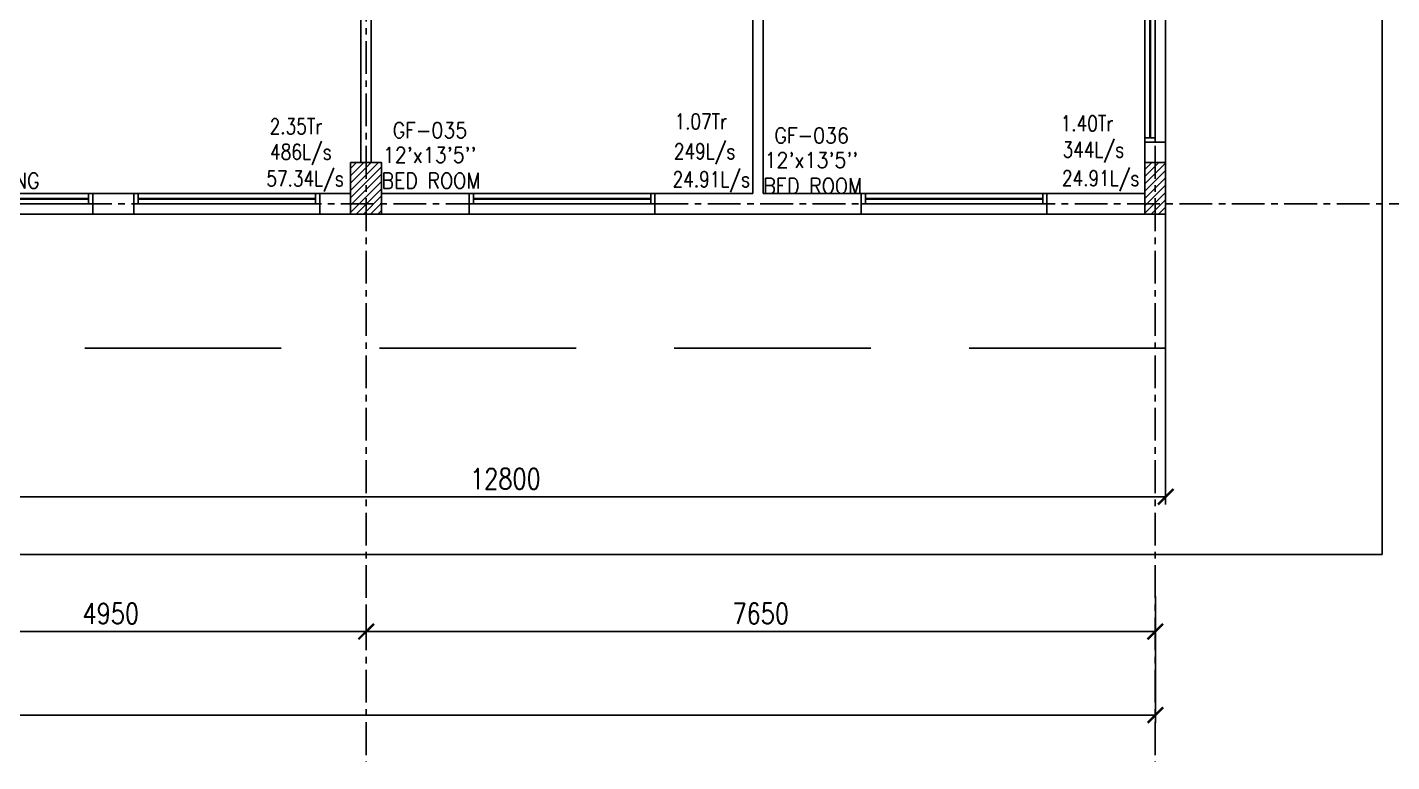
# Model space of a CAD drawing. Header units: millimetres. Extents: x -1288794 to 2153086, y -2701644 to -1428868.
# Drawn here: x 1112836 to 1126062, y -1514577 to -1507456 of the extents above; entities that cross this region are included whole.
import ezdxf

# ---------------------------------------------------------------- set-up
doc = ezdxf.new("R2010")
doc.units = ezdxf.units.MM
doc.header["$LTSCALE"] = 100
doc.header["$PDMODE"] = 34
doc.linetypes.add('CENTER', pattern=[50.8, 31.75, -6.35, 6.35, -6.35])
doc.linetypes.add('DASHED2', pattern=[9.525, 6.35, -3.175])
for name, color, linetype in [('A-ANNO-DIMS', 1, 'Continuous'), ('A-ANNO-TEXT', 8, 'Continuous'), ('A-AREA', 8, 'CENTER'), ('A-FLOR-OVHD', 4, 'DASHED2'), ('A-GLAZ', 5, 'Continuous'), ('A-GRID', 253, 'CENTER'), ('A-WALL-FULL', 8, 'Continuous'), ('AC-SAD TEXT', 3, 'Continuous'), ('S-COL- HACT.', 9, 'Continuous'), ('S-COL.', 8, 'Continuous')]:
    doc.layers.add(name, color=color, linetype=linetype)
doc.styles.add('ROMANS', font='romans.shx', dxfattribs={"width": 0.8})
doc.styles.add('SIMPLEX', font='simplex.shx', dxfattribs={"width": 0.8})
doc.dimstyles.new('100 of DIM2', dxfattribs={"dimscale": 0, "dimtxt": 200, "dimasz": 150, "dimexe": 75, "dimexo": 200, "dimgap": 75, "dimtad": 1, "dimdec": 0, "dimrnd": 5, "dimzin": 0, "dimdsep": 46, "dimtxsty": 'ROMANS', "dimblk": 'ARCHTICK', "dimcen": 100, "dimclrd": 94, "dimclre": 94, "dimclrt": 2, "dimadec": 0, "dimazin": 0, "dimtfac": 1, "dimtdec": 0, "dimtofl": 0, "dimtmove": 2, "dimatfit": 3, "dimldrblk": 'OPEN90', "dimfxl": 75, "dimtolj": 1, "dimtzin": 0, "dimarcsym": 0})
pattern_1 = [(45, (2220225.743, -1109556.65), (-35.355339, 35.355339), [])]

# ---------------------------------------------------------------- blocks, each defined once
blk = doc.blocks.new('W-180')
for p, q in [((1800, 100), (0, 100)), ((1800, 0), (0, 0)), ((40, 0), (40, 100)), ((1760, 100), (1760, 0))]:
    blk.add_line(p, q)
at = {"linetype": 'Continuous'}
for p, q in [((1760, 53), (40, 53)), ((1760, 47), (40, 47))]:
    blk.add_line(p, q, dxfattribs=at)
blk = doc.blocks.new('_ArchTick')
at = {"color": 0, "linetype": 'ByBlock', "const_width": 0.15}
blk.add_lwpolyline([(-0.5, -0.5), (0.5, 0.5)], dxfattribs=at)
blk = doc.blocks.new('*D476')
at = {"layer": 'A-ANNO-DIMS', "color": 94, "lineweight": -2, "ltscale": 3, "transparency": 16777216}
for p, q in [((1111171, -1513115), (1111171, -1513240)), ((1116121, -1513115), (1116121, -1513240)), ((1111171, -1513315), (1116121, -1513315))]:
    blk.add_line(p, q, dxfattribs=at)
at = {"layer": 'Defpoints', "color": 0, "ltscale": 3, "transparency": 16777216}
for p in [(1111171, -1513315), (1116121, -1513315), (1116121, -1513315)]:
    blk.add_point(p, dxfattribs=at)
at = {"layer": 'A-ANNO-DIMS', "color": 94, "lineweight": -2, "ltscale": 3, "transparency": 16777216, "xscale": 150, "yscale": 150, "zscale": 150, "rotation": 180}
blk.add_blockref('_ArchTick', (1111171, -1513315), dxfattribs=at)
at = {"layer": 'A-ANNO-DIMS', "color": 94, "lineweight": -2, "ltscale": 3, "transparency": 16777216, "xscale": 150, "yscale": 150, "zscale": 150}
blk.add_blockref('_ArchTick', (1116121, -1513315), dxfattribs=at)
at = {"layer": 'A-ANNO-DIMS', "color": 2, "ltscale": 3, "transparency": 16777216, "insert": (1113646, -1513140), "char_height": 200, "attachment_point": 5, "style": 'ROMANS'}
blk.add_mtext('\\A1;4950', dxfattribs=at)
blk = doc.blocks.new('_Open90')
at = {"color": 0, "linetype": 'ByBlock', "lineweight": -2}
for p, q in [((0, 0), (-1, 0)), ((-0.5, 0.5), (0, 0)), ((0, 0), (-0.5, -0.5))]:
    blk.add_line(p, q, dxfattribs=at)
blk = doc.blocks.new('*D477')
at = {"layer": 'A-ANNO-DIMS', "color": 94, "lineweight": -2, "ltscale": 3, "transparency": 16777216}
for p, q in [((1116121, -1513115), (1116121, -1513240)), ((1123771, -1513115), (1123771, -1513240)), ((1116121, -1513315), (1123771, -1513315))]:
    blk.add_line(p, q, dxfattribs=at)
at = {"layer": 'Defpoints', "color": 0, "ltscale": 3, "transparency": 16777216}
for p in [(1116121, -1513315), (1123771, -1513315), (1123771, -1513315)]:
    blk.add_point(p, dxfattribs=at)
at = {"layer": 'A-ANNO-DIMS', "color": 94, "lineweight": -2, "ltscale": 3, "transparency": 16777216, "xscale": 150, "yscale": 150, "zscale": 150, "rotation": 180}
blk.add_blockref('_ArchTick', (1116121, -1513315), dxfattribs=at)
at = {"layer": 'A-ANNO-DIMS', "color": 94, "lineweight": -2, "ltscale": 3, "transparency": 16777216, "xscale": 150, "yscale": 150, "zscale": 150}
blk.add_blockref('_ArchTick', (1123771, -1513315), dxfattribs=at)
at = {"layer": 'A-ANNO-DIMS', "color": 2, "ltscale": 3, "transparency": 16777216, "insert": (1119946, -1513140), "char_height": 200, "attachment_point": 5, "style": 'ROMANS'}
blk.add_mtext('\\A1;7650', dxfattribs=at)
blk = doc.blocks.new('*D478')
at = {"layer": 'A-ANNO-DIMS', "color": 94, "lineweight": -2, "ltscale": 3, "transparency": 16777216}
for p, q in [((1098271, -1512975), (1098271, -1514200)), ((1123771, -1512975), (1123771, -1514200)), ((1098271, -1514125), (1123771, -1514125))]:
    blk.add_line(p, q, dxfattribs=at)
at = {"layer": 'Defpoints', "color": 0, "ltscale": 3, "transparency": 16777216}
for p in [(1098271, -1512775), (1123771, -1512775), (1123771, -1514125)]:
    blk.add_point(p, dxfattribs=at)
at = {"layer": 'A-ANNO-DIMS', "color": 94, "lineweight": -2, "ltscale": 3, "transparency": 16777216, "xscale": 150, "yscale": 150, "zscale": 150, "rotation": 180}
blk.add_blockref('_ArchTick', (1098271, -1514125), dxfattribs=at)
at = {"layer": 'A-ANNO-DIMS', "color": 94, "lineweight": -2, "ltscale": 3, "transparency": 16777216, "xscale": 150, "yscale": 150, "zscale": 150}
blk.add_blockref('_ArchTick', (1123771, -1514125), dxfattribs=at)
at = {"layer": 'A-ANNO-DIMS', "color": 2, "ltscale": 3, "transparency": 16777216, "insert": (1111021, -1513950), "char_height": 200, "attachment_point": 5, "style": 'ROMANS'}
blk.add_mtext('\\A1;25500', dxfattribs=at)
blk = doc.blocks.new('*D481')
at = {"layer": 'A-ANNO-DIMS', "color": 94, "linetype": 'Continuous', "lineweight": -2, "ltscale": 3, "transparency": 16777216}
for p, q in [((1111071, -1509469), (1111071, -1512083)), ((1123871, -1509469), (1123871, -1512083)), ((1123871, -1512008), (1111071, -1512008))]:
    blk.add_line(p, q, dxfattribs=at)
at = {"layer": 'Defpoints', "color": 0, "linetype": 'Continuous', "ltscale": 3, "transparency": 16777216}
for p in [(1111071, -1509269), (1123871, -1509269), (1111071, -1512008)]:
    blk.add_point(p, dxfattribs=at)
at = {"layer": 'A-ANNO-DIMS', "color": 94, "linetype": 'Continuous', "lineweight": -2, "ltscale": 3, "transparency": 16777216, "xscale": 150, "yscale": 150, "zscale": 150, "rotation": 180}
blk.add_blockref('_ArchTick', (1111071, -1512008), dxfattribs=at)
at = {"layer": 'A-ANNO-DIMS', "color": 94, "linetype": 'Continuous', "lineweight": -2, "ltscale": 3, "transparency": 16777216, "xscale": 150, "yscale": 150, "zscale": 150}
blk.add_blockref('_ArchTick', (1123871, -1512008), dxfattribs=at)
at = {"layer": 'A-ANNO-DIMS', "color": 2, "linetype": 'Continuous', "ltscale": 3, "transparency": 16777216, "insert": (1117471, -1511833), "char_height": 200, "attachment_point": 5, "style": 'ROMANS'}
blk.add_mtext('\\A1;12800', dxfattribs=at)

msp = doc.modelspace()

# ---------------------------------------------------------------- hatches: boundary and pattern name
at = {"layer": 'S-COL- HACT.', "linetype": 'Continuous', "ltscale": 3}
h = msp.add_hatch(dxfattribs=at)
h.set_pattern_fill('ANSI31', color=256, scale=400, style=0)
h.set_pattern_definition(pattern_1)
h.paths.add_polyline_path([(1115970.6, -1509268.6), (1115970.6, -1508768.6), (1116270.6, -1508768.6), (1116270.6, -1509268.6)])
h = msp.add_hatch(dxfattribs=at)
h.set_pattern_fill('ANSI31', color=256, scale=400, style=0)
h.set_pattern_definition(pattern_1)
h.paths.add_polyline_path([(1123870.6, -1508768.6), (1123870.6, -1509268.6), (1123670.6, -1509268.6), (1123670.6, -1508768.6)])

# ---------------------------------------------------------------- linework, layer by layer
at = {"layer": 'A-AREA', "ltscale": 15}
for q in [(1125970.6, -1469568.6), (1090870.6, -1512568.6)]:
    msp.add_line((1125970.6, -1512568.6), q, dxfattribs=at)
at = {"layer": 'A-FLOR-OVHD', "ltscale": 3}
msp.add_lwpolyline([(1123870.6, -1509268.6), (1123870.6, -1510568.6), (1111070.6, -1510568.6), (1111070.6, -1509268.6), (1109770.6, -1509268.6), (1109770.6, -1510568.6), (1105470.6, -1510568.6), (1105470.6, -1510168.6), (1103870.6, -1510168.6), (1103870.6, -1510568.6), (1096870.6, -1510568.6), (1096870.6, -1500918.6), (1095870.6, -1500918.6), (1095870.6, -1496418.6)], dxfattribs=at)
msp.add_lwpolyline([(1123870.6, -1509268.6), (1123870.6, -1510568.6), (1111070.6, -1510568.6), (1111070.6, -1509268.6), (1109770.6, -1509268.6), (1109770.6, -1510568.6), (1105470.6, -1510568.6), (1105470.6, -1510168.6), (1103870.6, -1510168.6), (1103870.6, -1510568.6), (1096870.6, -1510568.6), (1096870.6, -1500918.6), (1095870.6, -1500918.6), (1095870.6, -1496418.6)], dxfattribs=at)
at = {"layer": 'A-GLAZ', "ltscale": 3}
for p, q in [((1123870.6, -1506768.6), (1123870.6, -1508568.6)), ((1113470.6, -1509268.6), (1111670.6, -1509268.6)), ((1115670.6, -1509268.6), (1113870.6, -1509268.6)), ((1118920.6, -1509268.6), (1117120.6, -1509268.6)), ((1122720.6, -1509268.6), (1120920.6, -1509268.6))]:
    msp.add_line(p, q, dxfattribs=at)
at = {"layer": 'A-GRID', "ltscale": 0.1}
for p, q in [((1116120.6, -1466442.6), (1116120.6, -1514577)), ((1123770.6, -1466442.6), (1123770.6, -1514577)), ((1086413.3, -1509168.6), (1129952.9, -1509168.6))]:
    msp.add_line(p, q, dxfattribs=at)
at = {"layer": 'A-WALL-FULL', "ltscale": 3}
for p, q in [((1119870.6, -1509068.6), (1119870.6, -1504968.6)), ((1119970.6, -1509068.6), (1119970.6, -1504968.6)), ((1116070.6, -1508768.6), (1116070.6, -1505218.6)), ((1116170.6, -1508768.6), (1116170.6, -1505218.6)), ((1123670.6, -1509068.6), (1123670.6, -1508568.6)), ((1123670.6, -1508568.6), (1123870.6, -1508568.6)), ((1123870.6, -1509268.6), (1123870.6, -1508568.6)), ((1113470.6, -1509068.6), (1113870.6, -1509068.6)), ((1113470.6, -1509068.6), (1113470.6, -1509268.6)), ((1113870.6, -1509068.6), (1113870.6, -1509268.6)), ((1115670.6, -1509068.6), (1115970.6, -1509068.6)), ((1115670.6, -1509068.6), (1115670.6, -1509268.6)), ((1116270.6, -1509068.6), (1117120.6, -1509068.6)), ((1117120.6, -1509068.6), (1117120.6, -1509268.6)), ((1118920.6, -1509068.6), (1119870.6, -1509068.6)), ((1118920.6, -1509068.6), (1118920.6, -1509268.6)), ((1119970.6, -1509068.6), (1120920.6, -1509068.6)), ((1120920.6, -1509068.6), (1120920.6, -1509268.6)), ((1122720.6, -1509068.6), (1123670.6, -1509068.6)), ((1122720.6, -1509068.6), (1122720.6, -1509268.6)), ((1113470.6, -1509268.6), (1113870.6, -1509268.6)), ((1115670.6, -1509268.6), (1117120.6, -1509268.6)), ((1118920.6, -1509268.6), (1120920.6, -1509268.6)), ((1122720.6, -1509268.6), (1123870.6, -1509268.6))]:
    msp.add_line(p, q, dxfattribs=at)
at = {"layer": 'A-WALL-FULL', "linetype": 'Continuous', "ltscale": 3}
for p, q in [((1115970.6, -1509068.6), (1115970.6, -1508768.6)), ((1115970.6, -1508768.6), (1116070.6, -1508768.6)), ((1116170.6, -1508768.6), (1116270.6, -1508768.6)), ((1116270.6, -1508768.6), (1116270.6, -1509068.6))]:
    msp.add_line(p, q, dxfattribs=at)
at = {"layer": 'S-COL.', "linetype": 'Continuous', "ltscale": 3}
for points in [[(1115970.6, -1509268.6), (1115970.6, -1508768.6), (1116270.6, -1508768.6), (1116270.6, -1509268.6)], [(1115970.6, -1509268.6), (1115970.6, -1508768.6), (1116270.6, -1508768.6), (1116270.6, -1509268.6)], [(1115970.6, -1509268.6), (1115970.6, -1508768.6), (1116270.6, -1508768.6), (1116270.6, -1509268.6)], [(1123870.6, -1508768.6), (1123870.6, -1509268.6), (1123670.6, -1509268.6), (1123670.6, -1508768.6)], [(1123870.6, -1508768.6), (1123870.6, -1509268.6), (1123670.6, -1509268.6), (1123670.6, -1508768.6)], [(1123870.6, -1508768.6), (1123870.6, -1509268.6), (1123670.6, -1509268.6), (1123670.6, -1508768.6)]]:
    msp.add_lwpolyline(points, close=True, dxfattribs=at)

# ---------------------------------------------------------------- block references
at = {"layer": 'A-GLAZ', "ltscale": 3, "xscale": -1}
for p, rotation in [((1123670.6, -1508568.6), 270), ((1111670.6, -1509068.6), 180), ((1113870.6, -1509068.6), 180), ((1117120.6, -1509068.6), 180), ((1120920.6, -1509068.6), 180)]:
    msp.add_blockref('W-180', p, dxfattribs=dict(at, rotation=rotation))

# ---------------------------------------------------------------- texts
at = {"layer": 'A-ANNO-TEXT', "style": 'ROMANS', "width": 0.9}
for s, p in [('GF-035', (1116377.7, -1508530.3)), ('GF-036', (1120077.7, -1508580.3)), ("12'x13'5''", (1116283.4, -1508769)), ("12'x13'5''", (1119983.4, -1508819)), ('MAJLES & DINING', (1111370.6, -1509018.6)), ('BED ROOM', (1116270.6, -1509018.6)), ('BED ROOM', (1119970.6, -1509068.6))]:
    msp.add_text(s, height=150, dxfattribs=at).set_placement(p)
at = {"layer": 'AC-SAD TEXT', "style": 'SIMPLEX', "width": 0.8}
for s, p in [('2.35Tr', (1115186.1, -1508491.9)), ('1.07Tr', (1119110.2, -1508444.2)), ('1.40Tr', (1122853.6, -1508463.1)), ('344L/s', (1122871.9, -1508717.2)), ('486L/s', (1115190.1, -1508739)), ('249L/s', (1119104, -1508733.8)), ('57.34L/s', (1115154.2, -1508998)), ('24.91L/s', (1119091.7, -1509005)), ('24.91L/s', (1122865.9, -1508994.5))]:
    msp.add_text(s, height=150, dxfattribs=at).set_placement(p)

# ---------------------------------------------------------------- dimensions: what is measured, and where the dimension line sits
at = {"layer": 'A-ANNO-DIMS', "linetype": 'Continuous', "ltscale": 3}
dim = msp.add_linear_dim(base=(1111070.6, -1512007.6), p1=(1123870.6, -1509268.6), p2=(1111070.6, -1509268.6), dimstyle='100 of DIM2', override={"dimscale": 1}, dxfattribs=at)
dim.commit()
dim.dimension.update_dxf_attribs({"geometry": '*D481', "text_midpoint": (1117470.6, -1511832.6)})
at = {"layer": 'A-ANNO-DIMS', "ltscale": 3}
for base, p1, p2, picture, middle in [((1123770.6, -1514125.5), (1098270.6, -1512774.8), (1123770.6, -1512774.8), '*D478', (1111020.6, -1513950.5)), ((1116120.6, -1513315.3), (1111170.6, -1513315.3), (1116120.6, -1513315.3), '*D476', (1113645.6, -1513140.3)), ((1123770.6, -1513315.3), (1116120.6, -1513315.3), (1123770.6, -1513315.3), '*D477', (1119945.6, -1513140.3))]:
    dim = msp.add_linear_dim(base=base, p1=p1, p2=p2, dimstyle='100 of DIM2', override={"dimscale": 1}, dxfattribs=at)
    dim.commit()
    dim.dimension.update_dxf_attribs({"geometry": picture, "text_midpoint": middle})

doc.saveas('drawing.dxf')
